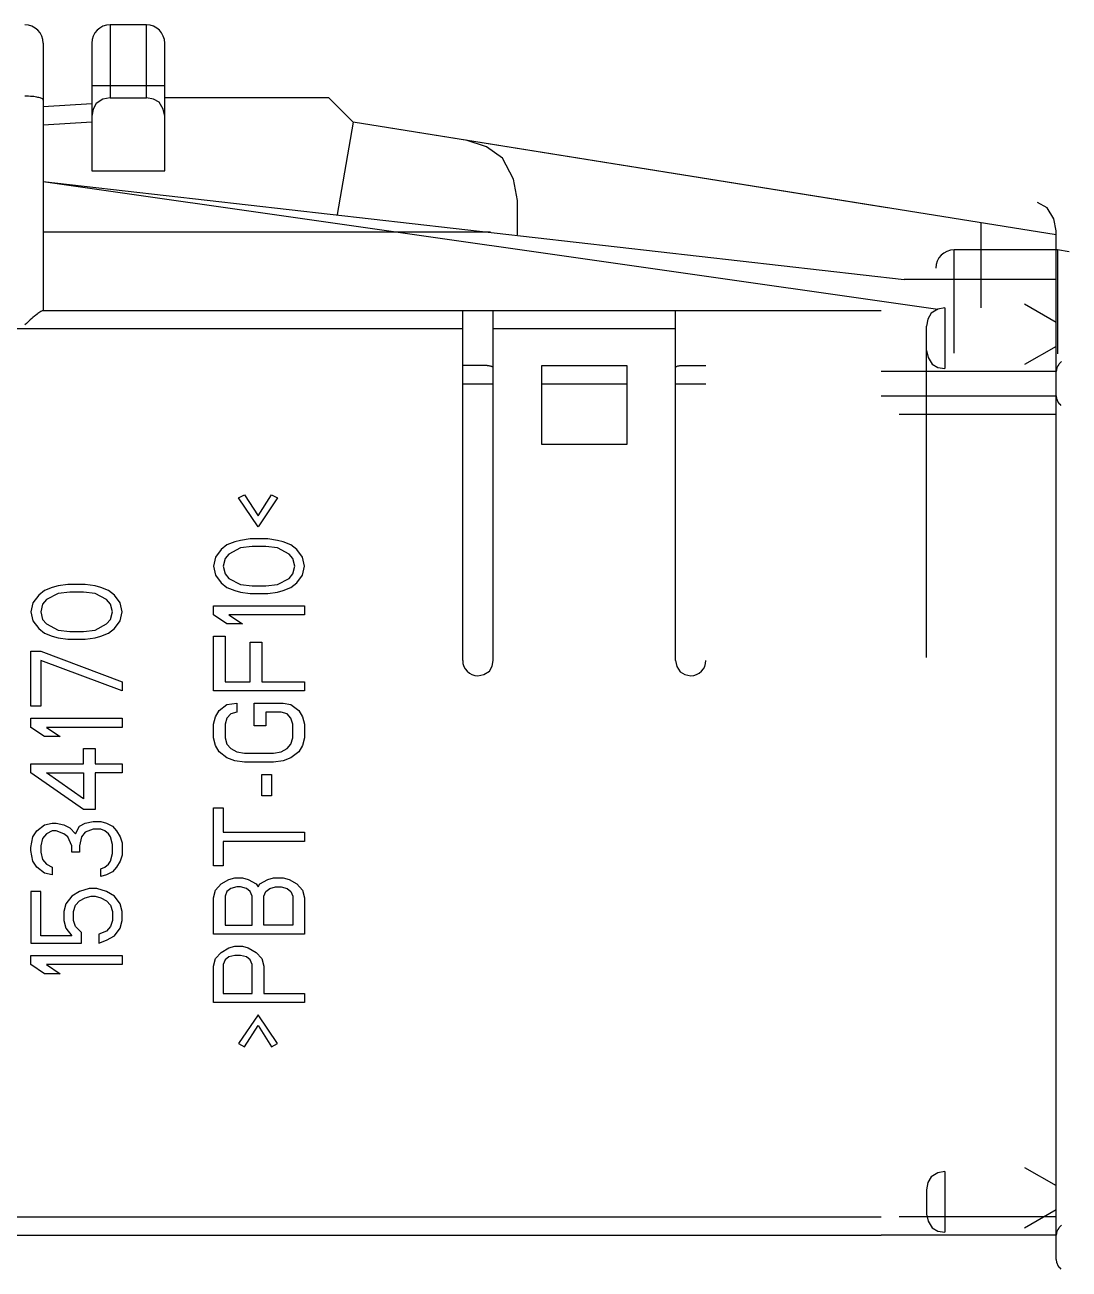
# Model space of a CAD drawing. Header units: inches. Extents: x 47316 to 59086, y 3141 to 11743.
# Drawn here: x 48737.87 to 48760.96, y 8840.53 to 8868.03 of the extents above; entities that cross this region are included whole.
import ezdxf

# ---------------------------------------------------------------- set-up
doc = ezdxf.new("R2010")
doc.units = ezdxf.units.IN
doc.header["$MEASUREMENT"] = 0
doc.layers.add('at_Entity', color=1, linetype='Continuous')

msp = doc.modelspace()

# ---------------------------------------------------------------- linework, layer by layer
at = {"color": 0, "lineweight": -3}
msp.add_line((48760.671, 8841.28), (48760.671, 8863.388), dxfattribs=at)
at = {"layer": 'at_Entity', "color": 0, "lineweight": -3}
for p, q in [((48739.756, 8868.027), (48739.756, 8866.414)), ((48740.562, 8868.027), (48739.756, 8868.027)), ((48739.756, 8868.027), (48739.756, 8866.414)), ((48740.562, 8868.027), (48739.756, 8868.027)), ((48740.562, 8866.414), (48740.562, 8868.027)), ((48740.562, 8866.414), (48740.562, 8868.027)), ((48738.277, 8867.624), (48738.277, 8861.71)), ((48738.277, 8867.624), (48738.277, 8861.71)), ((48739.352, 8867.624), (48739.352, 8864.801)), ((48739.352, 8867.624), (48739.352, 8864.801)), ((48740.966, 8864.801), (48740.966, 8867.624)), ((48740.966, 8864.801), (48740.966, 8867.624)), ((48740.966, 8866.683), (48739.352, 8866.683)), ((48740.966, 8866.683), (48739.352, 8866.683)), ((48737.917, 8866.452), (48737.874, 8866.452)), ((48737.917, 8866.452), (48737.874, 8866.452)), ((48737.953, 8866.451), (48737.917, 8866.452)), ((48737.953, 8866.451), (48737.917, 8866.452)), ((48737.995, 8866.448), (48737.953, 8866.451)), ((48737.995, 8866.448), (48737.953, 8866.451)), ((48738.028, 8866.446), (48737.995, 8866.448)), ((48738.028, 8866.446), (48737.995, 8866.448)), ((48738.071, 8866.441), (48738.028, 8866.446)), ((48738.071, 8866.441), (48738.028, 8866.446)), ((48738.098, 8866.437), (48738.071, 8866.441)), ((48738.098, 8866.437), (48738.071, 8866.441)), ((48738.14, 8866.43), (48738.098, 8866.437)), ((48738.14, 8866.43), (48738.098, 8866.437)), ((48738.159, 8866.426), (48738.14, 8866.43)), ((48738.159, 8866.426), (48738.14, 8866.43)), ((48738.186, 8866.42), (48738.159, 8866.426)), ((48738.186, 8866.42), (48738.159, 8866.426)), ((48738.209, 8866.413), (48738.186, 8866.42)), ((48738.209, 8866.413), (48738.186, 8866.42)), ((48738.23, 8866.406), (48738.209, 8866.413)), ((48738.23, 8866.406), (48738.209, 8866.413)), ((48738.247, 8866.398), (48738.23, 8866.406)), ((48738.247, 8866.398), (48738.23, 8866.406)), ((48738.26, 8866.39), (48738.247, 8866.398)), ((48738.26, 8866.39), (48738.247, 8866.398)), ((48739.756, 8866.414), (48739.599, 8866.382)), ((48739.756, 8866.414), (48739.599, 8866.382)), ((48739.756, 8866.414), (48740.562, 8866.414)), ((48739.756, 8866.414), (48740.562, 8866.414)), ((48740.717, 8866.387), (48740.562, 8866.414)), ((48740.717, 8866.387), (48740.562, 8866.414)), ((48744.595, 8866.414), (48740.966, 8866.414)), ((48744.595, 8866.414), (48740.966, 8866.414)), ((48745.132, 8865.877), (48744.595, 8866.414)), ((48745.132, 8865.877), (48744.595, 8866.414)), ((48738.27, 8866.381), (48738.26, 8866.39)), ((48738.27, 8866.381), (48738.26, 8866.39)), ((48738.275, 8866.373), (48738.27, 8866.381)), ((48738.275, 8866.373), (48738.27, 8866.381)), ((48738.277, 8866.364), (48738.275, 8866.373)), ((48738.277, 8866.364), (48738.275, 8866.373)), ((48739.352, 8866.28), (48738.277, 8866.215)), ((48739.352, 8866.28), (48738.277, 8866.215)), ((48739.38, 8866.166), (48739.353, 8866.011)), ((48739.38, 8866.166), (48739.353, 8866.011)), ((48739.451, 8866.292), (48739.38, 8866.166)), ((48739.451, 8866.292), (48739.38, 8866.166)), ((48739.599, 8866.382), (48739.451, 8866.292)), ((48739.599, 8866.382), (48739.451, 8866.292)), ((48740.843, 8866.316), (48740.717, 8866.387)), ((48740.843, 8866.316), (48740.717, 8866.387)), ((48740.934, 8866.168), (48740.843, 8866.316)), ((48740.934, 8866.168), (48740.843, 8866.316)), ((48740.966, 8866.011), (48740.934, 8866.168)), ((48740.966, 8866.011), (48740.934, 8866.168)), ((48739.352, 8865.876), (48738.277, 8865.811)), ((48739.352, 8865.876), (48738.277, 8865.811)), ((48745.132, 8865.877), (48744.773, 8863.839)), ((48745.132, 8865.877), (48744.773, 8863.839)), ((48760.671, 8863.388), (48745.132, 8865.877)), ((48756.932, 8863.986), (48745.132, 8865.877)), ((48748.076, 8865.332), (48747.63, 8865.476)), ((48748.076, 8865.332), (48747.63, 8865.476)), ((48748.429, 8865.08), (48748.076, 8865.332)), ((48748.429, 8865.08), (48748.076, 8865.332)), ((48748.676, 8864.621), (48748.429, 8865.08)), ((48748.676, 8864.621), (48748.429, 8865.08)), ((48739.352, 8864.801), (48740.966, 8864.801)), ((48739.352, 8864.801), (48740.966, 8864.801)), ((48738.277, 8864.569), (48758.052, 8861.743)), ((48738.277, 8864.569), (48757.31, 8862.402)), ((48748.761, 8864.149), (48748.676, 8864.621)), ((48748.761, 8864.149), (48748.676, 8864.621)), ((48748.761, 8863.39), (48748.761, 8864.149)), ((48748.761, 8863.39), (48748.761, 8864.149)), ((48760.467, 8863.985), (48760.257, 8864.104)), ((48760.467, 8863.985), (48760.257, 8864.104)), ((48760.618, 8863.738), (48760.467, 8863.985)), ((48760.618, 8863.738), (48760.467, 8863.985)), ((48759.015, 8861.775), (48759.015, 8863.657)), ((48759.015, 8861.775), (48759.015, 8863.657)), ((48760.671, 8863.477), (48760.618, 8863.738)), ((48760.671, 8863.477), (48760.618, 8863.738)), ((48738.277, 8863.457), (48748.164, 8863.457)), ((48738.277, 8863.457), (48748.164, 8863.457)), ((48760.671, 8841.837), (48760.671, 8863.477)), ((48760.671, 8841.837), (48760.671, 8863.477)), ((48758.412, 8860.769), (48758.412, 8863.054)), ((48760.697, 8863.054), (48758.412, 8863.054)), ((48758.412, 8860.769), (48758.412, 8863.054)), ((48760.697, 8863.054), (48758.412, 8863.054)), ((48760.697, 8863.054), (48760.697, 8860.754)), ((48760.955, 8863.009), (48760.697, 8863.054)), ((48760.697, 8863.054), (48760.697, 8860.754)), ((48760.955, 8863.009), (48760.697, 8863.054)), ((48760.671, 8862.402), (48757.31, 8862.402)), ((48760.671, 8862.402), (48757.31, 8862.402)), ((48758.052, 8861.743), (48757.904, 8861.653)), ((48758.052, 8861.743), (48757.904, 8861.653)), ((48758.209, 8861.775), (48758.052, 8861.743)), ((48758.209, 8861.775), (48758.052, 8861.743)), ((48758.209, 8861.775), (48758.209, 8860.431)), ((48758.209, 8861.775), (48758.209, 8860.431)), ((48759.972, 8861.864), (48760.671, 8861.461)), ((48759.972, 8861.864), (48760.671, 8861.461)), ((48737.934, 8861.452), (48737.91, 8861.43)), ((48737.934, 8861.452), (48737.91, 8861.43)), ((48737.971, 8861.487), (48737.934, 8861.452)), ((48737.971, 8861.487), (48737.934, 8861.452)), ((48737.993, 8861.507), (48737.971, 8861.487)), ((48737.993, 8861.507), (48737.971, 8861.487)), ((48738.031, 8861.541), (48737.993, 8861.507)), ((48738.031, 8861.541), (48737.993, 8861.507)), ((48738.051, 8861.559), (48738.031, 8861.541)), ((48738.051, 8861.559), (48738.031, 8861.541)), ((48738.09, 8861.592), (48738.051, 8861.559)), ((48738.09, 8861.592), (48738.051, 8861.559)), ((48738.107, 8861.606), (48738.09, 8861.592)), ((48738.107, 8861.606), (48738.09, 8861.592)), ((48738.146, 8861.637), (48738.107, 8861.606)), ((48738.146, 8861.637), (48738.107, 8861.606)), ((48738.158, 8861.647), (48738.146, 8861.637)), ((48738.158, 8861.647), (48738.146, 8861.637)), ((48738.182, 8861.664), (48738.158, 8861.647)), ((48738.182, 8861.664), (48738.158, 8861.647)), ((48738.204, 8861.68), (48738.182, 8861.664)), ((48738.204, 8861.68), (48738.182, 8861.664)), ((48738.224, 8861.692), (48738.204, 8861.68)), ((48738.224, 8861.692), (48738.204, 8861.68)), ((48738.242, 8861.702), (48738.224, 8861.692)), ((48738.242, 8861.702), (48738.224, 8861.692)), ((48738.256, 8861.708), (48738.242, 8861.702)), ((48738.256, 8861.708), (48738.242, 8861.702)), ((48738.268, 8861.71), (48738.256, 8861.708)), ((48738.268, 8861.71), (48738.256, 8861.708)), ((48756.799, 8861.71), (48738.268, 8861.71)), ((48756.799, 8861.71), (48738.268, 8861.71)), ((48747.551, 8853.981), (48747.551, 8861.71)), ((48747.551, 8853.981), (48747.551, 8861.71)), ((48748.224, 8853.981), (48748.224, 8861.71)), ((48748.224, 8853.981), (48748.224, 8861.71)), ((48752.256, 8853.981), (48752.256, 8861.71)), ((48752.256, 8853.981), (48752.256, 8861.71)), ((48757.833, 8861.527), (48757.806, 8861.372)), ((48757.833, 8861.527), (48757.806, 8861.372)), ((48757.904, 8861.653), (48757.833, 8861.527)), ((48757.904, 8861.653), (48757.833, 8861.527)), ((48747.551, 8861.307), (48732.851, 8861.307)), ((48747.551, 8861.307), (48732.851, 8861.307)), ((48737.91, 8861.43), (48737.874, 8861.395)), ((48737.91, 8861.43), (48737.874, 8861.395)), ((48752.256, 8861.307), (48748.224, 8861.307)), ((48752.256, 8861.307), (48748.224, 8861.307)), ((48757.806, 8854.046), (48757.806, 8861.372)), ((48757.806, 8854.046), (48757.806, 8861.372)), ((48760.671, 8860.923), (48759.972, 8860.52)), ((48760.671, 8860.923), (48759.972, 8860.52)), ((48757.806, 8860.834), (48757.837, 8860.677)), ((48757.806, 8860.834), (48757.837, 8860.677)), ((48757.837, 8860.677), (48757.928, 8860.529)), ((48757.837, 8860.677), (48757.928, 8860.529)), ((48748.09, 8860.5), (48747.551, 8860.5)), ((48748.09, 8860.5), (48747.551, 8860.5)), ((48748.09, 8860.5), (48748.103, 8860.5)), ((48748.09, 8860.5), (48748.103, 8860.5)), ((48748.103, 8860.5), (48748.117, 8860.499)), ((48748.103, 8860.5), (48748.117, 8860.499)), ((48748.117, 8860.499), (48748.131, 8860.498)), ((48748.117, 8860.499), (48748.131, 8860.498)), ((48748.131, 8860.498), (48748.144, 8860.495)), ((48748.131, 8860.498), (48748.144, 8860.495)), ((48748.144, 8860.495), (48748.158, 8860.492)), ((48748.144, 8860.495), (48748.158, 8860.492)), ((48748.158, 8860.492), (48748.159, 8860.492)), ((48748.158, 8860.492), (48748.159, 8860.492)), ((48748.159, 8860.492), (48748.172, 8860.488)), ((48748.159, 8860.492), (48748.172, 8860.488)), ((48748.172, 8860.488), (48748.185, 8860.484)), ((48748.172, 8860.488), (48748.185, 8860.484)), ((48748.185, 8860.484), (48748.198, 8860.479)), ((48748.185, 8860.484), (48748.198, 8860.479)), ((48748.198, 8860.479), (48748.211, 8860.474)), ((48748.198, 8860.479), (48748.211, 8860.474)), ((48748.211, 8860.474), (48748.224, 8860.468)), ((48748.211, 8860.474), (48748.224, 8860.468)), ((48749.299, 8858.753), (48749.299, 8860.5)), ((48749.299, 8860.5), (48751.181, 8860.5)), ((48749.299, 8858.753), (48749.299, 8860.5)), ((48749.299, 8860.5), (48751.181, 8860.5)), ((48751.181, 8860.5), (48751.181, 8858.753)), ((48751.181, 8860.5), (48751.181, 8858.753)), ((48752.256, 8860.468), (48752.257, 8860.468)), ((48752.256, 8860.468), (48752.257, 8860.468)), ((48752.257, 8860.468), (48752.269, 8860.474)), ((48752.257, 8860.468), (48752.269, 8860.474)), ((48752.269, 8860.474), (48752.282, 8860.48)), ((48752.269, 8860.474), (48752.282, 8860.48)), ((48752.282, 8860.48), (48752.295, 8860.484)), ((48752.282, 8860.48), (48752.295, 8860.484)), ((48752.295, 8860.484), (48752.308, 8860.489)), ((48752.295, 8860.484), (48752.308, 8860.489)), ((48752.308, 8860.489), (48752.321, 8860.492)), ((48752.308, 8860.489), (48752.321, 8860.492)), ((48752.321, 8860.492), (48752.334, 8860.495)), ((48752.321, 8860.492), (48752.334, 8860.495)), ((48752.334, 8860.495), (48752.348, 8860.497)), ((48752.334, 8860.495), (48752.348, 8860.497)), ((48752.348, 8860.497), (48752.361, 8860.499)), ((48752.348, 8860.497), (48752.361, 8860.499)), ((48752.361, 8860.499), (48752.375, 8860.5)), ((48752.361, 8860.499), (48752.375, 8860.5)), ((48752.375, 8860.5), (48752.389, 8860.5)), ((48752.375, 8860.5), (48752.389, 8860.5)), ((48752.389, 8860.5), (48752.928, 8860.5)), ((48752.389, 8860.5), (48752.928, 8860.5)), ((48760.671, 8860.366), (48756.799, 8860.366)), ((48760.671, 8860.366), (48756.799, 8860.366)), ((48757.928, 8860.529), (48758.054, 8860.458)), ((48757.928, 8860.529), (48758.054, 8860.458)), ((48758.054, 8860.458), (48758.209, 8860.431)), ((48758.054, 8860.458), (48758.209, 8860.431)), ((48760.673, 8860.402), (48760.671, 8860.366)), ((48760.673, 8860.402), (48760.671, 8860.366)), ((48760.671, 8859.828), (48760.671, 8860.366)), ((48760.671, 8859.828), (48760.671, 8860.366)), ((48760.676, 8860.414), (48760.673, 8860.402)), ((48760.676, 8860.414), (48760.673, 8860.402)), ((48760.686, 8860.449), (48760.676, 8860.414)), ((48760.686, 8860.449), (48760.676, 8860.414)), ((48760.69, 8860.46), (48760.686, 8860.449)), ((48760.69, 8860.46), (48760.686, 8860.449)), ((48760.706, 8860.493), (48760.69, 8860.46)), ((48760.706, 8860.493), (48760.69, 8860.46)), ((48760.726, 8860.523), (48760.706, 8860.493)), ((48760.726, 8860.523), (48760.706, 8860.493)), ((48760.738, 8860.539), (48760.726, 8860.523)), ((48760.738, 8860.539), (48760.726, 8860.523)), ((48760.763, 8860.566), (48760.738, 8860.539)), ((48760.763, 8860.566), (48760.738, 8860.539)), ((48760.79, 8860.591), (48760.763, 8860.566)), ((48760.79, 8860.591), (48760.763, 8860.566)), ((48747.551, 8860.097), (48748.224, 8860.097)), ((48747.551, 8860.097), (48748.224, 8860.097)), ((48749.299, 8860.097), (48751.181, 8860.097)), ((48749.299, 8860.097), (48751.181, 8860.097)), ((48752.256, 8860.097), (48752.928, 8860.097)), ((48752.256, 8860.097), (48752.928, 8860.097)), ((48756.799, 8859.828), (48760.671, 8859.828)), ((48756.799, 8859.828), (48760.671, 8859.828)), ((48760.671, 8859.828), (48760.671, 8859.816)), ((48760.671, 8859.828), (48760.671, 8859.816)), ((48760.671, 8859.816), (48760.676, 8859.78)), ((48760.671, 8859.816), (48760.676, 8859.78)), ((48760.676, 8859.78), (48760.678, 8859.769)), ((48760.676, 8859.78), (48760.678, 8859.769)), ((48760.678, 8859.769), (48760.69, 8859.734)), ((48760.678, 8859.769), (48760.69, 8859.734)), ((48760.69, 8859.734), (48760.698, 8859.716)), ((48760.69, 8859.734), (48760.698, 8859.716)), ((48760.698, 8859.716), (48760.716, 8859.685)), ((48760.698, 8859.716), (48760.716, 8859.685)), ((48760.716, 8859.685), (48760.738, 8859.655)), ((48760.716, 8859.685), (48760.738, 8859.655)), ((48760.738, 8859.655), (48760.749, 8859.642)), ((48760.738, 8859.655), (48760.749, 8859.642)), ((48760.749, 8859.642), (48760.775, 8859.616)), ((48760.749, 8859.642), (48760.775, 8859.616)), ((48757.202, 8859.425), (48760.671, 8859.425)), ((48757.202, 8859.425), (48760.671, 8859.425)), ((48760.671, 8841.683), (48760.671, 8859.425)), ((48760.671, 8841.683), (48760.671, 8859.425)), ((48751.181, 8858.753), (48749.299, 8858.753)), ((48751.181, 8858.753), (48749.299, 8858.753)), ((48742.598, 8857.577), (48742.727, 8857.644)), ((48742.598, 8857.577), (48742.727, 8857.644)), ((48742.727, 8857.644), (48743.027, 8857.174)), ((48742.727, 8857.644), (48743.027, 8857.174)), ((48743.027, 8857.174), (48743.328, 8857.644)), ((48743.027, 8857.174), (48743.328, 8857.644)), ((48743.328, 8857.644), (48743.456, 8857.577)), ((48743.328, 8857.644), (48743.456, 8857.577)), ((48743.027, 8856.938), (48742.598, 8857.577)), ((48743.027, 8856.938), (48742.598, 8857.577)), ((48743.456, 8857.577), (48743.027, 8856.938)), ((48743.456, 8857.577), (48743.027, 8856.938)), ((48742.341, 8856.535), (48742.212, 8856.434)), ((48742.341, 8856.535), (48742.212, 8856.434)), ((48742.513, 8856.603), (48742.341, 8856.535)), ((48742.513, 8856.603), (48742.341, 8856.535)), ((48742.641, 8856.636), (48742.513, 8856.603)), ((48742.641, 8856.636), (48742.513, 8856.603)), ((48742.856, 8856.67), (48742.641, 8856.636)), ((48742.856, 8856.67), (48742.641, 8856.636)), ((48742.899, 8856.502), (48742.641, 8856.468)), ((48742.899, 8856.502), (48742.641, 8856.468)), ((48743.242, 8856.67), (48742.856, 8856.67)), ((48743.242, 8856.67), (48742.856, 8856.67)), ((48743.199, 8856.502), (48742.899, 8856.502)), ((48743.199, 8856.502), (48742.899, 8856.502)), ((48743.456, 8856.468), (48743.199, 8856.502)), ((48743.456, 8856.468), (48743.199, 8856.502)), ((48743.456, 8856.636), (48743.242, 8856.67)), ((48743.456, 8856.636), (48743.242, 8856.67)), ((48743.585, 8856.603), (48743.456, 8856.636)), ((48743.585, 8856.603), (48743.456, 8856.636)), ((48743.756, 8856.535), (48743.585, 8856.603)), ((48743.756, 8856.535), (48743.585, 8856.603)), ((48743.885, 8856.434), (48743.756, 8856.535)), ((48743.885, 8856.434), (48743.756, 8856.535)), ((48742.084, 8856.266), (48742.041, 8856.065)), ((48742.084, 8856.266), (48742.041, 8856.065)), ((48742.212, 8856.434), (48742.084, 8856.266)), ((48742.212, 8856.434), (48742.084, 8856.266)), ((48742.298, 8856.233), (48742.255, 8856.065)), ((48742.298, 8856.233), (48742.255, 8856.065)), ((48742.384, 8856.334), (48742.298, 8856.233)), ((48742.384, 8856.334), (48742.298, 8856.233)), ((48742.641, 8856.468), (48742.384, 8856.334)), ((48742.641, 8856.468), (48742.384, 8856.334)), ((48743.714, 8856.334), (48743.456, 8856.468)), ((48743.714, 8856.334), (48743.456, 8856.468)), ((48743.8, 8856.233), (48743.714, 8856.334)), ((48743.8, 8856.233), (48743.714, 8856.334)), ((48743.842, 8856.065), (48743.8, 8856.233)), ((48743.842, 8856.065), (48743.8, 8856.233)), ((48744.014, 8856.266), (48743.885, 8856.434)), ((48744.014, 8856.266), (48743.885, 8856.434)), ((48744.057, 8856.065), (48744.014, 8856.266)), ((48744.057, 8856.065), (48744.014, 8856.266)), ((48742.041, 8856.065), (48742.084, 8855.863)), ((48742.041, 8856.065), (48742.084, 8855.863)), ((48742.255, 8856.065), (48742.298, 8855.897)), ((48742.255, 8856.065), (48742.298, 8855.897)), ((48743.8, 8855.897), (48743.842, 8856.065)), ((48743.8, 8855.897), (48743.842, 8856.065)), ((48744.014, 8855.863), (48744.057, 8856.065)), ((48744.014, 8855.863), (48744.057, 8856.065)), ((48742.084, 8855.863), (48742.212, 8855.695)), ((48742.084, 8855.863), (48742.212, 8855.695)), ((48742.212, 8855.695), (48742.341, 8855.594)), ((48742.212, 8855.695), (48742.341, 8855.594)), ((48742.298, 8855.897), (48742.384, 8855.796)), ((48742.298, 8855.897), (48742.384, 8855.796)), ((48742.384, 8855.796), (48742.641, 8855.662)), ((48742.384, 8855.796), (48742.641, 8855.662)), ((48743.456, 8855.662), (48743.714, 8855.796)), ((48743.456, 8855.662), (48743.714, 8855.796)), ((48743.714, 8855.796), (48743.8, 8855.897)), ((48743.714, 8855.796), (48743.8, 8855.897)), ((48743.756, 8855.594), (48743.885, 8855.695)), ((48743.756, 8855.594), (48743.885, 8855.695)), ((48743.885, 8855.695), (48744.014, 8855.863)), ((48743.885, 8855.695), (48744.014, 8855.863)), ((48738.18, 8855.426), (48738.052, 8855.258)), ((48738.18, 8855.426), (48738.052, 8855.258)), ((48738.309, 8855.527), (48738.18, 8855.426)), ((48738.309, 8855.527), (48738.18, 8855.426)), ((48738.48, 8855.594), (48738.309, 8855.527)), ((48738.48, 8855.594), (48738.309, 8855.527)), ((48738.609, 8855.46), (48738.352, 8855.325)), ((48738.609, 8855.46), (48738.352, 8855.325)), ((48738.609, 8855.628), (48738.48, 8855.594)), ((48738.609, 8855.628), (48738.48, 8855.594)), ((48738.823, 8855.662), (48738.609, 8855.628)), ((48738.823, 8855.662), (48738.609, 8855.628)), ((48738.866, 8855.494), (48738.609, 8855.46)), ((48738.866, 8855.494), (48738.609, 8855.46)), ((48739.21, 8855.662), (48738.823, 8855.662)), ((48739.21, 8855.662), (48738.823, 8855.662)), ((48739.167, 8855.494), (48738.866, 8855.494)), ((48739.167, 8855.494), (48738.866, 8855.494)), ((48739.424, 8855.46), (48739.167, 8855.494)), ((48739.424, 8855.46), (48739.167, 8855.494)), ((48739.424, 8855.628), (48739.21, 8855.662)), ((48739.424, 8855.628), (48739.21, 8855.662)), ((48739.553, 8855.594), (48739.424, 8855.628)), ((48739.553, 8855.594), (48739.424, 8855.628)), ((48739.681, 8855.325), (48739.424, 8855.46)), ((48739.681, 8855.325), (48739.424, 8855.46)), ((48739.724, 8855.527), (48739.553, 8855.594)), ((48739.724, 8855.527), (48739.553, 8855.594)), ((48739.853, 8855.426), (48739.724, 8855.527)), ((48739.853, 8855.426), (48739.724, 8855.527)), ((48739.982, 8855.258), (48739.853, 8855.426)), ((48739.982, 8855.258), (48739.853, 8855.426)), ((48742.341, 8855.594), (48742.513, 8855.527)), ((48742.341, 8855.594), (48742.513, 8855.527)), ((48742.513, 8855.527), (48742.641, 8855.494)), ((48742.513, 8855.527), (48742.641, 8855.494)), ((48742.641, 8855.662), (48742.899, 8855.628)), ((48742.641, 8855.662), (48742.899, 8855.628)), ((48742.641, 8855.494), (48742.856, 8855.46)), ((48742.641, 8855.494), (48742.856, 8855.46)), ((48742.856, 8855.46), (48743.242, 8855.46)), ((48742.856, 8855.46), (48743.242, 8855.46)), ((48742.899, 8855.628), (48743.199, 8855.628)), ((48742.899, 8855.628), (48743.199, 8855.628)), ((48743.199, 8855.628), (48743.456, 8855.662)), ((48743.199, 8855.628), (48743.456, 8855.662)), ((48743.242, 8855.46), (48743.456, 8855.494)), ((48743.242, 8855.46), (48743.456, 8855.494)), ((48743.456, 8855.494), (48743.585, 8855.527)), ((48743.456, 8855.494), (48743.585, 8855.527)), ((48743.585, 8855.527), (48743.756, 8855.594)), ((48743.585, 8855.527), (48743.756, 8855.594)), ((48738.052, 8855.258), (48738.008, 8855.057)), ((48738.052, 8855.258), (48738.008, 8855.057)), ((48738.266, 8855.225), (48738.223, 8855.057)), ((48738.266, 8855.225), (48738.223, 8855.057)), ((48738.352, 8855.325), (48738.266, 8855.225)), ((48738.352, 8855.325), (48738.266, 8855.225)), ((48739.767, 8855.225), (48739.681, 8855.325)), ((48739.767, 8855.225), (48739.681, 8855.325)), ((48739.81, 8855.057), (48739.767, 8855.225)), ((48739.81, 8855.057), (48739.767, 8855.225)), ((48740.025, 8855.057), (48739.982, 8855.258)), ((48740.025, 8855.057), (48739.982, 8855.258)), ((48742.041, 8854.989), (48742.041, 8855.191)), ((48742.041, 8855.191), (48744.057, 8855.191)), ((48742.041, 8854.989), (48742.041, 8855.191)), ((48742.041, 8855.191), (48744.057, 8855.191)), ((48744.057, 8855.191), (48744.057, 8854.989)), ((48744.057, 8855.191), (48744.057, 8854.989)), ((48738.008, 8855.057), (48738.052, 8854.855)), ((48738.008, 8855.057), (48738.052, 8854.855)), ((48738.052, 8854.855), (48738.18, 8854.687)), ((48738.052, 8854.855), (48738.18, 8854.687)), ((48738.223, 8855.057), (48738.266, 8854.889)), ((48738.223, 8855.057), (48738.266, 8854.889)), ((48738.266, 8854.889), (48738.352, 8854.788)), ((48738.266, 8854.889), (48738.352, 8854.788)), ((48739.681, 8854.788), (48739.767, 8854.889)), ((48739.681, 8854.788), (48739.767, 8854.889)), ((48739.767, 8854.889), (48739.81, 8855.057)), ((48739.767, 8854.889), (48739.81, 8855.057)), ((48739.853, 8854.687), (48739.982, 8854.855)), ((48739.853, 8854.687), (48739.982, 8854.855)), ((48739.982, 8854.855), (48740.025, 8855.057)), ((48739.982, 8854.855), (48740.025, 8855.057)), ((48742.341, 8854.788), (48742.041, 8854.989)), ((48742.341, 8854.788), (48742.041, 8854.989)), ((48744.057, 8854.989), (48742.384, 8854.989)), ((48742.384, 8854.989), (48742.684, 8854.788)), ((48744.057, 8854.989), (48742.384, 8854.989)), ((48742.384, 8854.989), (48742.684, 8854.788)), ((48738.18, 8854.687), (48738.309, 8854.586)), ((48738.18, 8854.687), (48738.309, 8854.586)), ((48738.309, 8854.586), (48738.48, 8854.519)), ((48738.309, 8854.586), (48738.48, 8854.519)), ((48738.352, 8854.788), (48738.609, 8854.653)), ((48738.352, 8854.788), (48738.609, 8854.653)), ((48738.609, 8854.653), (48738.866, 8854.62)), ((48738.609, 8854.653), (48738.866, 8854.62)), ((48738.866, 8854.62), (48739.167, 8854.62)), ((48738.866, 8854.62), (48739.167, 8854.62)), ((48739.167, 8854.62), (48739.424, 8854.653)), ((48739.167, 8854.62), (48739.424, 8854.653)), ((48739.424, 8854.653), (48739.681, 8854.788)), ((48739.424, 8854.653), (48739.681, 8854.788)), ((48739.553, 8854.519), (48739.724, 8854.586)), ((48739.553, 8854.519), (48739.724, 8854.586)), ((48739.724, 8854.586), (48739.853, 8854.687)), ((48739.724, 8854.586), (48739.853, 8854.687)), ((48742.684, 8854.788), (48742.341, 8854.788)), ((48742.684, 8854.788), (48742.341, 8854.788)), ((48738.48, 8854.519), (48738.609, 8854.485)), ((48738.48, 8854.519), (48738.609, 8854.485)), ((48738.609, 8854.485), (48738.823, 8854.452)), ((48738.609, 8854.485), (48738.823, 8854.452)), ((48738.823, 8854.452), (48739.21, 8854.452)), ((48738.823, 8854.452), (48739.21, 8854.452)), ((48739.21, 8854.452), (48739.424, 8854.485)), ((48739.21, 8854.452), (48739.424, 8854.485)), ((48739.424, 8854.485), (48739.553, 8854.519)), ((48739.424, 8854.485), (48739.553, 8854.519)), ((48742.041, 8853.309), (48742.041, 8854.519)), ((48742.041, 8854.519), (48742.298, 8854.519)), ((48742.041, 8853.309), (48742.041, 8854.519)), ((48742.041, 8854.519), (48742.298, 8854.519)), ((48742.298, 8854.519), (48742.298, 8853.511)), ((48742.298, 8854.519), (48742.298, 8853.511)), ((48742.856, 8853.511), (48742.856, 8854.385)), ((48742.856, 8854.385), (48743.113, 8854.385)), ((48742.856, 8853.511), (48742.856, 8854.385)), ((48742.856, 8854.385), (48743.113, 8854.385)), ((48743.113, 8854.385), (48743.113, 8853.511)), ((48743.113, 8854.385), (48743.113, 8853.511)), ((48738.008, 8852.973), (48738.008, 8854.183)), ((48738.008, 8854.183), (48738.223, 8854.183)), ((48738.008, 8852.973), (48738.008, 8854.183)), ((48738.008, 8854.183), (48738.223, 8854.183)), ((48738.223, 8854.183), (48740.025, 8853.511)), ((48738.223, 8854.183), (48740.025, 8853.511)), ((48738.223, 8853.981), (48738.223, 8852.973)), ((48740.025, 8853.309), (48738.223, 8853.981)), ((48738.223, 8853.981), (48738.223, 8852.973)), ((48740.025, 8853.309), (48738.223, 8853.981)), ((48748.018, 8853.672), (48748.141, 8853.747)), ((48748.018, 8853.672), (48748.141, 8853.747)), ((48748.141, 8853.747), (48748.201, 8853.852)), ((48748.141, 8853.747), (48748.201, 8853.852)), ((48748.201, 8853.852), (48748.224, 8853.981)), ((48748.201, 8853.852), (48748.224, 8853.981)), ((48752.256, 8853.981), (48752.282, 8853.851)), ((48752.256, 8853.981), (48752.282, 8853.851)), ((48752.282, 8853.851), (48752.357, 8853.727)), ((48752.282, 8853.851), (48752.357, 8853.727)), ((48740.025, 8853.511), (48740.025, 8853.309)), ((48740.025, 8853.511), (48740.025, 8853.309)), ((48742.298, 8853.511), (48742.856, 8853.511)), ((48742.298, 8853.511), (48742.856, 8853.511)), ((48743.113, 8853.511), (48744.057, 8853.511)), ((48743.113, 8853.511), (48744.057, 8853.511)), ((48744.057, 8853.511), (48744.057, 8853.309)), ((48744.057, 8853.511), (48744.057, 8853.309)), ((48747.887, 8853.645), (48748.018, 8853.672)), ((48747.887, 8853.645), (48748.018, 8853.672)), ((48752.357, 8853.727), (48752.463, 8853.668)), ((48752.357, 8853.727), (48752.463, 8853.668)), ((48752.463, 8853.668), (48752.592, 8853.645)), ((48752.463, 8853.668), (48752.592, 8853.645)), ((48744.057, 8853.309), (48742.041, 8853.309)), ((48744.057, 8853.309), (48742.041, 8853.309)), ((48738.223, 8852.973), (48738.008, 8852.973)), ((48738.223, 8852.973), (48738.008, 8852.973)), ((48742.169, 8852.873), (48742.341, 8853.007)), ((48742.169, 8852.873), (48742.341, 8853.007)), ((48742.341, 8853.007), (48742.556, 8853.041)), ((48742.341, 8853.007), (48742.556, 8853.041)), ((48742.556, 8853.041), (48742.556, 8852.839)), ((48742.556, 8853.041), (48742.556, 8852.839)), ((48742.942, 8852.537), (48742.942, 8853.041)), ((48742.942, 8853.041), (48743.585, 8853.041)), ((48742.942, 8852.537), (48742.942, 8853.041)), ((48742.942, 8853.041), (48743.585, 8853.041)), ((48743.585, 8853.041), (48743.756, 8853.007)), ((48743.585, 8853.041), (48743.756, 8853.007)), ((48743.756, 8853.007), (48743.928, 8852.873)), ((48743.756, 8853.007), (48743.928, 8852.873)), ((48738.008, 8852.503), (48738.008, 8852.705)), ((48738.008, 8852.705), (48740.025, 8852.705)), ((48738.008, 8852.503), (48738.008, 8852.705)), ((48738.008, 8852.705), (48740.025, 8852.705)), ((48740.025, 8852.705), (48740.025, 8852.503)), ((48740.025, 8852.705), (48740.025, 8852.503)), ((48742.041, 8852.57), (48742.084, 8852.738)), ((48742.041, 8852.57), (48742.084, 8852.738)), ((48742.084, 8852.738), (48742.169, 8852.873)), ((48742.084, 8852.738), (48742.169, 8852.873)), ((48742.341, 8852.705), (48742.298, 8852.57)), ((48742.341, 8852.705), (48742.298, 8852.57)), ((48742.427, 8852.805), (48742.341, 8852.705)), ((48742.427, 8852.805), (48742.341, 8852.705)), ((48742.556, 8852.839), (48742.427, 8852.805)), ((48742.556, 8852.839), (48742.427, 8852.805)), ((48743.199, 8852.839), (48743.199, 8852.537)), ((48743.542, 8852.839), (48743.199, 8852.839)), ((48743.199, 8852.839), (48743.199, 8852.537)), ((48743.542, 8852.839), (48743.199, 8852.839)), ((48743.671, 8852.805), (48743.542, 8852.839)), ((48743.671, 8852.805), (48743.542, 8852.839)), ((48743.756, 8852.705), (48743.671, 8852.805)), ((48743.756, 8852.705), (48743.671, 8852.805)), ((48743.8, 8852.57), (48743.756, 8852.705)), ((48743.8, 8852.57), (48743.756, 8852.705)), ((48743.928, 8852.873), (48744.014, 8852.738)), ((48743.928, 8852.873), (48744.014, 8852.738)), ((48744.014, 8852.738), (48744.057, 8852.57)), ((48744.014, 8852.738), (48744.057, 8852.57)), ((48738.309, 8852.301), (48738.008, 8852.503)), ((48738.309, 8852.301), (48738.008, 8852.503)), ((48740.025, 8852.503), (48738.352, 8852.503)), ((48738.352, 8852.503), (48738.652, 8852.301)), ((48740.025, 8852.503), (48738.352, 8852.503)), ((48738.352, 8852.503), (48738.652, 8852.301)), ((48742.041, 8852.268), (48742.041, 8852.57)), ((48742.041, 8852.268), (48742.041, 8852.57)), ((48742.298, 8852.57), (48742.298, 8852.268)), ((48742.298, 8852.57), (48742.298, 8852.268)), ((48743.199, 8852.537), (48742.942, 8852.537)), ((48743.199, 8852.537), (48742.942, 8852.537)), ((48743.8, 8852.268), (48743.8, 8852.57)), ((48743.8, 8852.268), (48743.8, 8852.57)), ((48744.057, 8852.57), (48744.057, 8852.268)), ((48744.057, 8852.57), (48744.057, 8852.268)), ((48738.652, 8852.301), (48738.309, 8852.301)), ((48738.652, 8852.301), (48738.309, 8852.301)), ((48742.084, 8852.1), (48742.041, 8852.268)), ((48742.084, 8852.1), (48742.041, 8852.268)), ((48742.169, 8851.965), (48742.084, 8852.1)), ((48742.169, 8851.965), (48742.084, 8852.1)), ((48742.298, 8852.268), (48742.341, 8852.134)), ((48742.298, 8852.268), (48742.341, 8852.134)), ((48742.341, 8852.134), (48742.427, 8852.033)), ((48742.341, 8852.134), (48742.427, 8852.033)), ((48743.671, 8852.033), (48743.756, 8852.134)), ((48743.671, 8852.033), (48743.756, 8852.134)), ((48743.756, 8852.134), (48743.8, 8852.268)), ((48743.756, 8852.134), (48743.8, 8852.268)), ((48744.014, 8852.1), (48743.928, 8851.965)), ((48744.014, 8852.1), (48743.928, 8851.965)), ((48744.057, 8852.268), (48744.014, 8852.1)), ((48744.057, 8852.268), (48744.014, 8852.1)), ((48739.167, 8851.697), (48739.167, 8852.033)), ((48739.167, 8852.033), (48739.424, 8852.033)), ((48739.167, 8851.697), (48739.167, 8852.033)), ((48739.167, 8852.033), (48739.424, 8852.033)), ((48739.424, 8852.033), (48739.424, 8851.697)), ((48739.424, 8852.033), (48739.424, 8851.697)), ((48742.341, 8851.831), (48742.169, 8851.965)), ((48742.341, 8851.831), (48742.169, 8851.965)), ((48742.513, 8851.764), (48742.341, 8851.831)), ((48742.513, 8851.764), (48742.341, 8851.831)), ((48742.427, 8852.033), (48742.556, 8851.965)), ((48742.427, 8852.033), (48742.556, 8851.965)), ((48742.556, 8851.965), (48742.727, 8851.932)), ((48742.556, 8851.965), (48742.727, 8851.932)), ((48742.727, 8851.932), (48743.37, 8851.932)), ((48742.727, 8851.932), (48743.37, 8851.932)), ((48743.37, 8851.932), (48743.542, 8851.965)), ((48743.37, 8851.932), (48743.542, 8851.965)), ((48743.542, 8851.965), (48743.671, 8852.033)), ((48743.542, 8851.965), (48743.671, 8852.033)), ((48743.756, 8851.831), (48743.585, 8851.764)), ((48743.756, 8851.831), (48743.585, 8851.764)), ((48743.928, 8851.965), (48743.756, 8851.831)), ((48743.928, 8851.965), (48743.756, 8851.831)), ((48738.008, 8851.495), (48738.008, 8851.697)), ((48738.008, 8851.697), (48739.167, 8851.697)), ((48738.008, 8851.495), (48738.008, 8851.697)), ((48738.008, 8851.697), (48739.167, 8851.697)), ((48739.424, 8851.697), (48740.025, 8851.697)), ((48739.424, 8851.697), (48740.025, 8851.697)), ((48740.025, 8851.697), (48740.025, 8851.495)), ((48740.025, 8851.697), (48740.025, 8851.495)), ((48742.727, 8851.73), (48742.513, 8851.764)), ((48742.727, 8851.73), (48742.513, 8851.764)), ((48743.37, 8851.73), (48742.727, 8851.73)), ((48743.37, 8851.73), (48742.727, 8851.73)), ((48743.585, 8851.764), (48743.37, 8851.73)), ((48743.585, 8851.764), (48743.37, 8851.73)), ((48739.167, 8850.689), (48738.008, 8851.495)), ((48739.167, 8850.689), (48738.008, 8851.495)), ((48738.352, 8851.495), (48739.167, 8851.495)), ((48739.167, 8850.924), (48738.352, 8851.495)), ((48738.352, 8851.495), (48739.167, 8851.495)), ((48739.167, 8850.924), (48738.352, 8851.495)), ((48739.167, 8851.495), (48739.167, 8850.924)), ((48739.167, 8851.495), (48739.167, 8850.924)), ((48739.424, 8851.495), (48739.424, 8850.689)), ((48740.025, 8851.495), (48739.424, 8851.495)), ((48739.424, 8851.495), (48739.424, 8850.689)), ((48740.025, 8851.495), (48739.424, 8851.495)), ((48743.113, 8850.991), (48743.113, 8851.461)), ((48743.113, 8851.461), (48743.328, 8851.461)), ((48743.113, 8850.991), (48743.113, 8851.461)), ((48743.113, 8851.461), (48743.328, 8851.461)), ((48743.328, 8851.461), (48743.328, 8850.991)), ((48743.328, 8851.461), (48743.328, 8850.991)), ((48742.041, 8849.445), (48742.041, 8850.722)), ((48742.041, 8850.722), (48742.255, 8850.722)), ((48742.041, 8849.445), (48742.041, 8850.722)), ((48742.041, 8850.722), (48742.255, 8850.722)), ((48742.255, 8850.722), (48742.255, 8850.184)), ((48742.255, 8850.722), (48742.255, 8850.184)), ((48743.328, 8850.991), (48743.113, 8850.991)), ((48743.328, 8850.991), (48743.113, 8850.991)), ((48739.424, 8850.689), (48739.167, 8850.689)), ((48739.424, 8850.689), (48739.167, 8850.689)), ((48738.052, 8850.083), (48738.137, 8850.218)), ((48738.052, 8850.083), (48738.137, 8850.218)), ((48738.137, 8850.218), (48738.309, 8850.352)), ((48738.137, 8850.218), (48738.309, 8850.352)), ((48738.309, 8850.352), (48738.48, 8850.386)), ((48738.309, 8850.352), (48738.48, 8850.386)), ((48738.48, 8850.218), (48738.352, 8850.151)), ((48738.48, 8850.218), (48738.352, 8850.151)), ((48738.48, 8850.386), (48738.566, 8850.386)), ((48738.48, 8850.386), (48738.566, 8850.386)), ((48738.566, 8850.218), (48738.48, 8850.218)), ((48738.566, 8850.218), (48738.48, 8850.218)), ((48738.566, 8850.386), (48738.738, 8850.352)), ((48738.566, 8850.386), (48738.738, 8850.352)), ((48738.738, 8850.151), (48738.566, 8850.218)), ((48738.738, 8850.151), (48738.566, 8850.218)), ((48738.738, 8850.352), (48738.866, 8850.285)), ((48738.738, 8850.352), (48738.866, 8850.285)), ((48738.866, 8850.285), (48738.995, 8850.151)), ((48738.866, 8850.285), (48738.995, 8850.151)), ((48738.995, 8850.151), (48739.081, 8850.319)), ((48738.995, 8850.151), (48739.081, 8850.319)), ((48739.081, 8850.319), (48739.21, 8850.386)), ((48739.081, 8850.319), (48739.21, 8850.386)), ((48739.21, 8850.184), (48739.124, 8850.083)), ((48739.21, 8850.184), (48739.124, 8850.083)), ((48739.21, 8850.386), (48739.381, 8850.42)), ((48739.21, 8850.386), (48739.381, 8850.42)), ((48739.381, 8850.252), (48739.21, 8850.184)), ((48739.381, 8850.252), (48739.21, 8850.184)), ((48739.381, 8850.42), (48739.553, 8850.42)), ((48739.381, 8850.42), (48739.553, 8850.42)), ((48739.553, 8850.252), (48739.381, 8850.252)), ((48739.553, 8850.252), (48739.381, 8850.252)), ((48739.553, 8850.42), (48739.681, 8850.386)), ((48739.553, 8850.42), (48739.681, 8850.386)), ((48739.639, 8850.218), (48739.553, 8850.252)), ((48739.639, 8850.218), (48739.553, 8850.252)), ((48739.724, 8850.151), (48739.639, 8850.218)), ((48739.724, 8850.151), (48739.639, 8850.218)), ((48739.681, 8850.386), (48739.81, 8850.319)), ((48739.681, 8850.386), (48739.81, 8850.319)), ((48739.81, 8850.319), (48739.896, 8850.218)), ((48739.81, 8850.319), (48739.896, 8850.218)), ((48739.896, 8850.218), (48739.982, 8850.083)), ((48739.896, 8850.218), (48739.982, 8850.083)), ((48742.255, 8850.184), (48744.057, 8850.184)), ((48742.255, 8850.184), (48744.057, 8850.184)), ((48744.057, 8850.184), (48744.057, 8849.983)), ((48744.057, 8850.184), (48744.057, 8849.983)), ((48738.008, 8849.849), (48738.052, 8850.083)), ((48738.008, 8849.849), (48738.052, 8850.083)), ((48738.266, 8850.05), (48738.223, 8849.882)), ((48738.266, 8850.05), (48738.223, 8849.882)), ((48738.352, 8850.151), (48738.266, 8850.05)), ((48738.352, 8850.151), (48738.266, 8850.05)), ((48738.823, 8850.083), (48738.738, 8850.151)), ((48738.823, 8850.083), (48738.738, 8850.151)), ((48738.909, 8849.882), (48738.823, 8850.083)), ((48738.909, 8849.882), (48738.823, 8850.083)), ((48739.124, 8850.083), (48739.081, 8849.882)), ((48739.124, 8850.083), (48739.081, 8849.882)), ((48739.767, 8850.083), (48739.724, 8850.151)), ((48739.767, 8850.083), (48739.724, 8850.151)), ((48739.81, 8849.915), (48739.767, 8850.083)), ((48739.81, 8849.915), (48739.767, 8850.083)), ((48739.81, 8849.714), (48739.81, 8849.915)), ((48739.81, 8849.714), (48739.81, 8849.915)), ((48739.982, 8850.083), (48740.025, 8849.949)), ((48739.982, 8850.083), (48740.025, 8849.949)), ((48740.025, 8849.949), (48740.025, 8849.68)), ((48740.025, 8849.949), (48740.025, 8849.68)), ((48742.255, 8849.983), (48742.255, 8849.445)), ((48744.057, 8849.983), (48742.255, 8849.983)), ((48742.255, 8849.983), (48742.255, 8849.445)), ((48744.057, 8849.983), (48742.255, 8849.983)), ((48738.008, 8849.781), (48738.008, 8849.849)), ((48738.008, 8849.781), (48738.008, 8849.849)), ((48738.052, 8849.546), (48738.008, 8849.781)), ((48738.052, 8849.546), (48738.008, 8849.781)), ((48738.223, 8849.882), (48738.223, 8849.748)), ((48738.223, 8849.882), (48738.223, 8849.748)), ((48738.223, 8849.748), (48738.266, 8849.58)), ((48738.223, 8849.748), (48738.266, 8849.58)), ((48738.909, 8849.748), (48738.909, 8849.882)), ((48738.909, 8849.748), (48738.909, 8849.882)), ((48739.081, 8849.748), (48738.909, 8849.748)), ((48739.081, 8849.748), (48738.909, 8849.748)), ((48739.081, 8849.882), (48739.081, 8849.748)), ((48739.081, 8849.882), (48739.081, 8849.748)), ((48739.767, 8849.546), (48739.81, 8849.714)), ((48739.767, 8849.546), (48739.81, 8849.714)), ((48740.025, 8849.68), (48739.982, 8849.546)), ((48740.025, 8849.68), (48739.982, 8849.546)), ((48738.137, 8849.412), (48738.052, 8849.546)), ((48738.137, 8849.412), (48738.052, 8849.546)), ((48738.309, 8849.277), (48738.137, 8849.412)), ((48738.309, 8849.277), (48738.137, 8849.412)), ((48738.266, 8849.58), (48738.352, 8849.479)), ((48738.266, 8849.58), (48738.352, 8849.479)), ((48738.352, 8849.479), (48738.48, 8849.412)), ((48738.352, 8849.479), (48738.48, 8849.412)), ((48738.48, 8849.412), (48738.48, 8849.243)), ((48738.48, 8849.412), (48738.48, 8849.243)), ((48739.553, 8849.378), (48739.639, 8849.412)), ((48739.553, 8849.378), (48739.639, 8849.412)), ((48739.553, 8849.21), (48739.553, 8849.378)), ((48739.553, 8849.21), (48739.553, 8849.378)), ((48739.639, 8849.412), (48739.724, 8849.479)), ((48739.639, 8849.412), (48739.724, 8849.479)), ((48739.724, 8849.479), (48739.767, 8849.546)), ((48739.724, 8849.479), (48739.767, 8849.546)), ((48739.896, 8849.412), (48739.81, 8849.311)), ((48739.896, 8849.412), (48739.81, 8849.311)), ((48739.982, 8849.546), (48739.896, 8849.412)), ((48739.982, 8849.546), (48739.896, 8849.412)), ((48742.255, 8849.445), (48742.041, 8849.445)), ((48742.255, 8849.445), (48742.041, 8849.445)), ((48738.48, 8849.243), (48738.309, 8849.277)), ((48738.48, 8849.243), (48738.309, 8849.277)), ((48739.681, 8849.243), (48739.553, 8849.21)), ((48739.681, 8849.243), (48739.553, 8849.21)), ((48739.81, 8849.311), (48739.681, 8849.243)), ((48739.81, 8849.311), (48739.681, 8849.243)), ((48742.212, 8849.042), (48742.384, 8849.143)), ((48742.212, 8849.042), (48742.384, 8849.143)), ((48742.384, 8849.143), (48742.513, 8849.176)), ((48742.384, 8849.143), (48742.513, 8849.176)), ((48742.513, 8849.176), (48742.684, 8849.176)), ((48742.513, 8849.176), (48742.684, 8849.176)), ((48742.684, 8849.176), (48742.813, 8849.143)), ((48742.684, 8849.176), (48742.813, 8849.143)), ((48742.813, 8849.143), (48742.984, 8849.042)), ((48742.813, 8849.143), (48742.984, 8849.042)), ((48743.07, 8849.042), (48743.242, 8849.143)), ((48743.07, 8849.042), (48743.242, 8849.143)), ((48743.242, 8849.143), (48743.37, 8849.176)), ((48743.242, 8849.143), (48743.37, 8849.176)), ((48743.37, 8849.176), (48743.585, 8849.176)), ((48743.37, 8849.176), (48743.585, 8849.176)), ((48743.585, 8849.176), (48743.714, 8849.143)), ((48743.585, 8849.176), (48743.714, 8849.143)), ((48743.714, 8849.143), (48743.885, 8849.042)), ((48743.714, 8849.143), (48743.885, 8849.042)), ((48738.223, 8848.874), (48738.008, 8848.874)), ((48738.008, 8848.874), (48738.008, 8847.731)), ((48738.223, 8848.874), (48738.008, 8848.874)), ((48738.008, 8848.874), (48738.008, 8847.731)), ((48738.223, 8847.899), (48738.223, 8848.874)), ((48738.223, 8847.899), (48738.223, 8848.874)), ((48739.081, 8848.874), (48738.909, 8848.773)), ((48739.081, 8848.874), (48738.909, 8848.773)), ((48739.295, 8848.941), (48739.081, 8848.874)), ((48739.295, 8848.941), (48739.081, 8848.874)), ((48739.467, 8848.941), (48739.295, 8848.941)), ((48739.467, 8848.941), (48739.295, 8848.941)), ((48739.681, 8848.874), (48739.467, 8848.941)), ((48739.681, 8848.874), (48739.467, 8848.941)), ((48739.853, 8848.773), (48739.681, 8848.874)), ((48739.853, 8848.773), (48739.681, 8848.874)), ((48742.041, 8848.739), (48742.084, 8848.908)), ((48742.041, 8848.739), (48742.084, 8848.908)), ((48742.084, 8848.908), (48742.212, 8849.042)), ((48742.084, 8848.908), (48742.212, 8849.042)), ((48742.341, 8848.874), (48742.298, 8848.773)), ((48742.341, 8848.874), (48742.298, 8848.773)), ((48742.427, 8848.941), (48742.341, 8848.874)), ((48742.427, 8848.941), (48742.341, 8848.874)), ((48742.556, 8848.975), (48742.427, 8848.941)), ((48742.556, 8848.975), (48742.427, 8848.941)), ((48742.641, 8848.975), (48742.556, 8848.975)), ((48742.641, 8848.975), (48742.556, 8848.975)), ((48742.77, 8848.941), (48742.641, 8848.975)), ((48742.77, 8848.941), (48742.641, 8848.975)), ((48742.856, 8848.874), (48742.77, 8848.941)), ((48742.856, 8848.874), (48742.77, 8848.941)), ((48742.899, 8848.773), (48742.856, 8848.874)), ((48742.899, 8848.773), (48742.856, 8848.874)), ((48742.984, 8849.042), (48743.027, 8848.975)), ((48742.984, 8849.042), (48743.027, 8848.975)), ((48743.027, 8848.975), (48743.07, 8849.042)), ((48743.027, 8848.975), (48743.07, 8849.042)), ((48743.156, 8848.773), (48743.199, 8848.874)), ((48743.156, 8848.773), (48743.199, 8848.874)), ((48743.199, 8848.874), (48743.285, 8848.941)), ((48743.199, 8848.874), (48743.285, 8848.941)), ((48743.285, 8848.941), (48743.413, 8848.975)), ((48743.285, 8848.941), (48743.413, 8848.975)), ((48743.413, 8848.975), (48743.542, 8848.975)), ((48743.413, 8848.975), (48743.542, 8848.975)), ((48743.542, 8848.975), (48743.671, 8848.941)), ((48743.542, 8848.975), (48743.671, 8848.941)), ((48743.671, 8848.941), (48743.756, 8848.874)), ((48743.671, 8848.941), (48743.756, 8848.874)), ((48743.756, 8848.874), (48743.8, 8848.773)), ((48743.756, 8848.874), (48743.8, 8848.773)), ((48743.885, 8849.042), (48744.014, 8848.908)), ((48743.885, 8849.042), (48744.014, 8848.908)), ((48744.014, 8848.908), (48744.057, 8848.739)), ((48744.014, 8848.908), (48744.057, 8848.739)), ((48738.781, 8848.605), (48738.738, 8848.437)), ((48738.781, 8848.605), (48738.738, 8848.437)), ((48738.909, 8848.773), (48738.781, 8848.605)), ((48738.909, 8848.773), (48738.781, 8848.605)), ((48738.952, 8848.437), (48738.995, 8848.571)), ((48738.952, 8848.437), (48738.995, 8848.571)), ((48738.995, 8848.571), (48739.081, 8848.672)), ((48738.995, 8848.571), (48739.081, 8848.672)), ((48739.081, 8848.672), (48739.21, 8848.739)), ((48739.081, 8848.672), (48739.21, 8848.739)), ((48739.21, 8848.739), (48739.338, 8848.773)), ((48739.21, 8848.739), (48739.338, 8848.773)), ((48739.338, 8848.773), (48739.424, 8848.773)), ((48739.338, 8848.773), (48739.424, 8848.773)), ((48739.424, 8848.773), (48739.553, 8848.739)), ((48739.424, 8848.773), (48739.553, 8848.739)), ((48739.553, 8848.739), (48739.681, 8848.672)), ((48739.553, 8848.739), (48739.681, 8848.672)), ((48739.681, 8848.672), (48739.767, 8848.571)), ((48739.681, 8848.672), (48739.767, 8848.571)), ((48739.767, 8848.571), (48739.81, 8848.437)), ((48739.767, 8848.571), (48739.81, 8848.437)), ((48739.982, 8848.605), (48739.853, 8848.773)), ((48739.982, 8848.605), (48739.853, 8848.773)), ((48740.025, 8848.437), (48739.982, 8848.605)), ((48740.025, 8848.437), (48739.982, 8848.605)), ((48742.041, 8847.933), (48742.041, 8848.739)), ((48742.041, 8847.933), (48742.041, 8848.739)), ((48742.298, 8848.773), (48742.298, 8848.135)), ((48742.298, 8848.773), (48742.298, 8848.135)), ((48742.899, 8848.135), (48742.899, 8848.773)), ((48742.899, 8848.135), (48742.899, 8848.773)), ((48743.156, 8848.135), (48743.156, 8848.773)), ((48743.156, 8848.135), (48743.156, 8848.773)), ((48743.8, 8848.773), (48743.8, 8848.135)), ((48743.8, 8848.773), (48743.8, 8848.135)), ((48744.057, 8848.739), (48744.057, 8847.933)), ((48744.057, 8848.739), (48744.057, 8847.933)), ((48738.738, 8848.437), (48738.738, 8848.235)), ((48738.738, 8848.437), (48738.738, 8848.235)), ((48738.952, 8848.235), (48738.952, 8848.437)), ((48738.952, 8848.235), (48738.952, 8848.437)), ((48739.81, 8848.437), (48739.81, 8848.235)), ((48739.81, 8848.437), (48739.81, 8848.235)), ((48740.025, 8848.235), (48740.025, 8848.437)), ((48740.025, 8848.235), (48740.025, 8848.437)), ((48738.738, 8848.235), (48738.781, 8848.068)), ((48738.738, 8848.235), (48738.781, 8848.068)), ((48738.781, 8848.068), (48738.909, 8847.899)), ((48738.781, 8848.068), (48738.909, 8847.899)), ((48738.995, 8848.101), (48738.952, 8848.235)), ((48738.995, 8848.101), (48738.952, 8848.235)), ((48739.124, 8847.967), (48738.995, 8848.101)), ((48739.124, 8847.967), (48738.995, 8848.101)), ((48739.681, 8848), (48739.51, 8847.933)), ((48739.681, 8848), (48739.51, 8847.933)), ((48739.767, 8848.101), (48739.681, 8848)), ((48739.767, 8848.101), (48739.681, 8848)), ((48739.81, 8848.235), (48739.767, 8848.101)), ((48739.81, 8848.235), (48739.767, 8848.101)), ((48739.853, 8847.899), (48739.982, 8848.068)), ((48739.853, 8847.899), (48739.982, 8848.068)), ((48739.982, 8848.068), (48740.025, 8848.235)), ((48739.982, 8848.068), (48740.025, 8848.235)), ((48742.298, 8848.135), (48742.899, 8848.135)), ((48742.298, 8848.135), (48742.899, 8848.135)), ((48743.8, 8848.135), (48743.156, 8848.135)), ((48743.8, 8848.135), (48743.156, 8848.135)), ((48738.008, 8847.731), (48739.124, 8847.731)), ((48738.008, 8847.731), (48739.124, 8847.731)), ((48738.909, 8847.899), (48738.223, 8847.899)), ((48738.909, 8847.899), (48738.223, 8847.899)), ((48739.124, 8847.731), (48739.124, 8847.967)), ((48739.124, 8847.731), (48739.124, 8847.967)), ((48739.51, 8847.933), (48739.51, 8847.731)), ((48739.51, 8847.933), (48739.51, 8847.731)), ((48739.51, 8847.731), (48739.681, 8847.799)), ((48739.51, 8847.731), (48739.681, 8847.799)), ((48739.681, 8847.799), (48739.853, 8847.899)), ((48739.681, 8847.799), (48739.853, 8847.899)), ((48744.057, 8847.933), (48742.041, 8847.933)), ((48744.057, 8847.933), (48742.041, 8847.933)), ((48738.008, 8847.463), (48740.025, 8847.463)), ((48738.008, 8847.261), (48738.008, 8847.463)), ((48738.008, 8847.463), (48740.025, 8847.463)), ((48738.008, 8847.261), (48738.008, 8847.463)), ((48740.025, 8847.463), (48740.025, 8847.261)), ((48740.025, 8847.463), (48740.025, 8847.261)), ((48742.084, 8847.395), (48742.212, 8847.53)), ((48742.084, 8847.395), (48742.212, 8847.53)), ((48742.212, 8847.53), (48742.384, 8847.631)), ((48742.212, 8847.53), (48742.384, 8847.631)), ((48742.384, 8847.429), (48742.298, 8847.362)), ((48742.384, 8847.429), (48742.298, 8847.362)), ((48742.384, 8847.631), (48742.513, 8847.664)), ((48742.384, 8847.631), (48742.513, 8847.664)), ((48742.513, 8847.463), (48742.384, 8847.429)), ((48742.513, 8847.463), (48742.384, 8847.429)), ((48742.513, 8847.664), (48742.684, 8847.664)), ((48742.513, 8847.664), (48742.684, 8847.664)), ((48742.641, 8847.463), (48742.513, 8847.463)), ((48742.641, 8847.463), (48742.513, 8847.463)), ((48742.77, 8847.429), (48742.641, 8847.463)), ((48742.77, 8847.429), (48742.641, 8847.463)), ((48742.684, 8847.664), (48742.813, 8847.631)), ((48742.684, 8847.664), (48742.813, 8847.631)), ((48742.856, 8847.362), (48742.77, 8847.429)), ((48742.856, 8847.362), (48742.77, 8847.429)), ((48742.813, 8847.631), (48742.984, 8847.53)), ((48742.813, 8847.631), (48742.984, 8847.53)), ((48742.984, 8847.53), (48743.113, 8847.395)), ((48742.984, 8847.53), (48743.113, 8847.395)), ((48738.309, 8847.059), (48738.008, 8847.261)), ((48738.309, 8847.059), (48738.008, 8847.261)), ((48740.025, 8847.261), (48738.352, 8847.261)), ((48738.352, 8847.261), (48738.652, 8847.059)), ((48740.025, 8847.261), (48738.352, 8847.261)), ((48738.352, 8847.261), (48738.652, 8847.059)), ((48742.041, 8847.227), (48742.084, 8847.395)), ((48742.041, 8847.227), (48742.084, 8847.395)), ((48742.041, 8846.421), (48742.041, 8847.227)), ((48742.041, 8846.421), (48742.041, 8847.227)), ((48742.298, 8847.362), (48742.255, 8847.261)), ((48742.298, 8847.362), (48742.255, 8847.261)), ((48742.255, 8847.261), (48742.255, 8846.623)), ((48742.255, 8847.261), (48742.255, 8846.623)), ((48742.899, 8847.261), (48742.856, 8847.362)), ((48742.899, 8847.261), (48742.856, 8847.362)), ((48742.899, 8846.623), (48742.899, 8847.261)), ((48742.899, 8846.623), (48742.899, 8847.261)), ((48743.113, 8847.395), (48743.156, 8847.227)), ((48743.113, 8847.395), (48743.156, 8847.227)), ((48743.156, 8847.227), (48743.156, 8846.623)), ((48743.156, 8847.227), (48743.156, 8846.623)), ((48738.652, 8847.059), (48738.309, 8847.059)), ((48738.652, 8847.059), (48738.309, 8847.059)), ((48742.255, 8846.623), (48742.899, 8846.623)), ((48742.255, 8846.623), (48742.899, 8846.623)), ((48743.156, 8846.623), (48744.057, 8846.623)), ((48743.156, 8846.623), (48744.057, 8846.623)), ((48744.057, 8846.623), (48744.057, 8846.421)), ((48744.057, 8846.623), (48744.057, 8846.421)), ((48744.057, 8846.421), (48742.041, 8846.421)), ((48744.057, 8846.421), (48742.041, 8846.421)), ((48743.027, 8846.152), (48742.598, 8845.514)), ((48743.027, 8846.152), (48742.598, 8845.514)), ((48743.456, 8845.514), (48743.027, 8846.152)), ((48743.456, 8845.514), (48743.027, 8846.152)), ((48742.727, 8845.446), (48743.027, 8845.917)), ((48742.727, 8845.446), (48743.027, 8845.917)), ((48743.027, 8845.917), (48743.328, 8845.446)), ((48743.027, 8845.917), (48743.328, 8845.446)), ((48742.598, 8845.514), (48742.727, 8845.446)), ((48742.598, 8845.514), (48742.727, 8845.446)), ((48743.328, 8845.446), (48743.456, 8845.514)), ((48743.328, 8845.446), (48743.456, 8845.514)), ((48759.972, 8842.778), (48760.671, 8842.375)), ((48759.972, 8842.778), (48760.671, 8842.375)), ((48757.904, 8842.567), (48757.833, 8842.441)), ((48757.904, 8842.567), (48757.833, 8842.441)), ((48758.052, 8842.657), (48757.904, 8842.567)), ((48758.052, 8842.657), (48757.904, 8842.567)), ((48758.209, 8842.689), (48758.052, 8842.657)), ((48758.209, 8842.689), (48758.052, 8842.657)), ((48758.209, 8842.689), (48758.209, 8841.345)), ((48758.209, 8842.689), (48758.209, 8841.345)), ((48757.833, 8842.441), (48757.806, 8842.286)), ((48757.833, 8842.441), (48757.806, 8842.286)), ((48757.806, 8842.286), (48757.806, 8841.748)), ((48757.806, 8842.286), (48757.806, 8841.748)), ((48717.444, 8841.683), (48756.799, 8841.683)), ((48717.444, 8841.683), (48756.799, 8841.683)), ((48760.671, 8841.683), (48757.202, 8841.683)), ((48760.671, 8841.683), (48757.202, 8841.683)), ((48757.806, 8841.748), (48757.837, 8841.591)), ((48757.806, 8841.748), (48757.837, 8841.591)), ((48760.671, 8841.837), (48759.972, 8841.434)), ((48760.671, 8841.837), (48759.972, 8841.434)), ((48757.837, 8841.591), (48757.928, 8841.443)), ((48757.837, 8841.591), (48757.928, 8841.443)), ((48757.928, 8841.443), (48758.054, 8841.372)), ((48757.928, 8841.443), (48758.054, 8841.372)), ((48760.69, 8841.374), (48760.686, 8841.363)), ((48760.69, 8841.374), (48760.686, 8841.363)), ((48760.706, 8841.407), (48760.69, 8841.374)), ((48760.706, 8841.407), (48760.69, 8841.374)), ((48760.726, 8841.437), (48760.706, 8841.407)), ((48760.726, 8841.437), (48760.706, 8841.407)), ((48760.738, 8841.453), (48760.726, 8841.437)), ((48760.738, 8841.453), (48760.726, 8841.437)), ((48760.763, 8841.48), (48760.738, 8841.453)), ((48760.763, 8841.48), (48760.738, 8841.453)), ((48760.79, 8841.505), (48760.763, 8841.48)), ((48760.79, 8841.505), (48760.763, 8841.48)), ((48717.847, 8841.28), (48756.799, 8841.28)), ((48717.847, 8841.28), (48756.799, 8841.28)), ((48760.671, 8841.28), (48756.799, 8841.28)), ((48760.671, 8841.28), (48756.799, 8841.28)), ((48758.054, 8841.372), (48758.209, 8841.345)), ((48758.054, 8841.372), (48758.209, 8841.345)), ((48760.673, 8841.316), (48760.671, 8841.28)), ((48760.673, 8841.316), (48760.671, 8841.28)), ((48760.671, 8840.742), (48760.671, 8841.28)), ((48760.671, 8840.742), (48760.671, 8841.28)), ((48760.676, 8841.328), (48760.673, 8841.316)), ((48760.676, 8841.328), (48760.673, 8841.316)), ((48760.686, 8841.363), (48760.676, 8841.328)), ((48760.686, 8841.363), (48760.676, 8841.328)), ((48760.671, 8840.742), (48760.671, 8840.73)), ((48760.671, 8840.742), (48760.671, 8840.73)), ((48760.671, 8840.73), (48760.676, 8840.694)), ((48760.671, 8840.73), (48760.676, 8840.694)), ((48760.676, 8840.694), (48760.678, 8840.683)), ((48760.676, 8840.694), (48760.678, 8840.683)), ((48760.678, 8840.683), (48760.69, 8840.648)), ((48760.678, 8840.683), (48760.69, 8840.648)), ((48760.69, 8840.648), (48760.698, 8840.63)), ((48760.69, 8840.648), (48760.698, 8840.63)), ((48760.698, 8840.63), (48760.716, 8840.599)), ((48760.698, 8840.63), (48760.716, 8840.599)), ((48760.716, 8840.599), (48760.738, 8840.569)), ((48760.716, 8840.599), (48760.738, 8840.569)), ((48760.738, 8840.569), (48760.749, 8840.556)), ((48760.738, 8840.569), (48760.749, 8840.556)), ((48760.749, 8840.556), (48760.775, 8840.53)), ((48760.749, 8840.556), (48760.775, 8840.53))]:
    msp.add_line(p, q, dxfattribs=at)
for centre, radius, start, end in [((48737.874, 8867.624), 0.403, 360, 90), ((48737.874, 8867.624), 0.403, 360, 90), ((48739.756, 8867.624), 0.403, 90, 180), ((48739.756, 8867.624), 0.403, 90, 180), ((48740.562, 8867.624), 0.403, 360, 90), ((48740.562, 8867.624), 0.403, 360, 90), ((48758.412, 8862.651), 0.403, 90, 180), ((48758.412, 8862.651), 0.403, 90, 180), ((48747.887, 8853.981), 0.336, 180, 270), ((48747.887, 8853.981), 0.336, 180, 270), ((48752.592, 8853.981), 0.336, 270, 0), ((48752.592, 8853.981), 0.336, 270, 0)]:
    msp.add_arc(centre, radius, start, end, dxfattribs=at)

doc.saveas('drawing.dxf')
